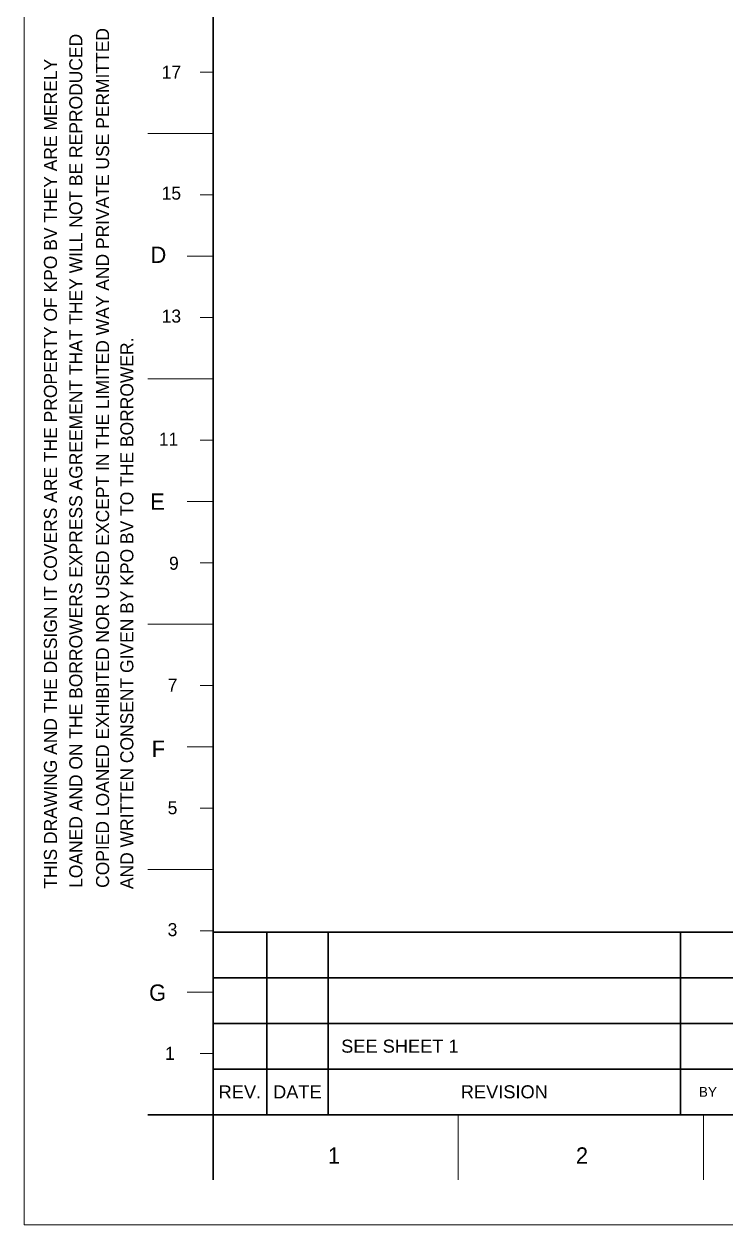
# Model space of a CAD drawing. Header units: millimetres. Extents: x 136827 to 348827, y 2171 to 31871.
# Drawn here: x 179827 to 190592, y 2171 to 20581 of the extents above; entities that cross this region are included whole.
import ezdxf

# ---------------------------------------------------------------- set-up
doc = ezdxf.new("R2010")
doc.units = ezdxf.units.MM
doc.layers.add('Level 1', color=7, linetype='Continuous', lineweight=0)
doc.layers.add('Text', color=7, linetype='Continuous', lineweight=9)
doc.styles.add('01_ГОСТ_ISO', font='arial.ttf', dxfattribs={"height": 2.5})
doc.styles.add('Styledgn000', font='dgn000.shx')
doc.styles.add('Styledgn001', font='dgn001.shx')

# ---------------------------------------------------------------- blocks, each defined once
blk = doc.blocks.new('AnonymousCell1')
at = {"layer": 'Level 1', "color": 7, "linetype": 'Continuous', "lineweight": 30, "char_height": 2.000025, "attachment_point": 7, "rotation": 90, "line_spacing_factor": 0.8, "style": 'Styledgn000'}
for s, insert in [('COPIED LOANED EXHIBITED NOR USED EXCEPT IN THE LIMITED WAY AND PRIVATE USE PERMITTED', (3.797508250000647, -78.23749999999973)), ('LOANED AND ON THE BORROWERS EXPRESS AGREEMENT THAT THEY WILL NOT BE REPRODUCED', (-0.3024917499997173, -78.23749999999973)), ('THIS DRAWING AND THE DESIGN IT COVERS ARE THE PROPERTY OF KPO BV THEY ARE MERELY', (-4.189991749999535, -78.34999999999991)), ('AND WRITTEN CONSENT GIVEN BY KPO BV TO THE BORROWER.', (7.522508250000101, -78.42499999999973))]:
    blk.add_mtext(s, dxfattribs=dict(at, insert=insert))

msp = doc.modelspace()

# ---------------------------------------------------------------- linework, layer by layer
at = {"layer": 'Level 1', "color": 7, "linetype": 'Continuous', "lineweight": 30}
for p, q in [((182726.8619486112, 31871.03941830341), (182726.8619486112, 2861.039418303408)), ((182726.8619486112, 30181.03941830341), (182726.8619486112, 3861.039418303408)), ((182726.8619486112, 6661.039418303408), (220326.8619486112, 6661.039418303408)), ((183548.1119486131, 6661.039418303408), (183548.1119486131, 3861.039418303408)), ((184490.6119486131, 6661.039418303408), (184490.6119486131, 3861.039418303408)), ((189894.3619486131, 6661.039418303408), (189894.3619486131, 3861.039418303408)), ((182726.8619486112, 5961.039418303408), (194168.1980429441, 5961.039418303408)), ((182726.8619486112, 5261.039418303408), (194168.1980429441, 5261.039418303408)), ((182726.8619486112, 4561.039418303408), (194144.361953415, 4561.039418303408)), ((181726.8619486112, 3861.039418303408), (194019.3619486131, 3861.039418303408)), ((182726.8619486112, 3861.039418303408), (221470.6119486112, 3861.039418303408))]:
    msp.add_line(p, q, dxfattribs=at)
at = {"layer": 'Level 1', "color": 7, "linetype": 'Continuous', "lineweight": 0}
for p, q in [((182726.8619486112, 19841.03941830294), (182526.8619486112, 19841.03941830294)), ((182726.8619486112, 18901.03941830387), (181726.8619486112, 18901.03941830387)), ((182726.8619486112, 17961.03941830341), (182526.8619486112, 17961.03941830341)), ((182726.8619486112, 17021.03941830341), (182326.8619486112, 17021.03941830341)), ((182726.8619486112, 16081.03941830341), (182526.8619486112, 16081.03941830341)), ((182726.8619486112, 15141.03941830294), (181726.8619486112, 15141.03941830294)), ((182726.8619486112, 14201.03941830387), (182526.8619486112, 14201.03941830387)), ((182726.8619486112, 13261.03941830341), (182326.8619486112, 13261.03941830341)), ((182726.8619486112, 12321.03941830341), (182526.8619486112, 12321.03941830341)), ((182726.8619486112, 11381.03941830341), (181726.8619486112, 11381.03941830341)), ((182726.8619486112, 10441.03941830294), (182526.8619486112, 10441.03941830294)), ((182726.8619486112, 9501.039418303873), (182326.8619486112, 9501.039418303873)), ((182726.8619486112, 8561.039418303408), (182526.8619486112, 8561.039418303408)), ((182726.8619486112, 7621.039418303408), (181726.8619486112, 7621.039418303408)), ((182726.8619486112, 6681.039418303408), (182526.8619486112, 6681.039418303408)), ((182726.8619486112, 5741.039418302942), (182326.8619486112, 5741.039418302942)), ((182726.8619486112, 4801.039418303873), (182526.8619486112, 4801.039418303873)), ((186486.8619486112, 3861.039418303408), (186486.8619486112, 2861.039418303408)), ((190246.8619486131, 3861.039418303408), (190246.8619486131, 2861.039418303408)), ((190246.8619486131, 3861.039418303408), (190246.8619486131, 2861.039418303408))]:
    msp.add_line(p, q, dxfattribs=at)
at = {"layer": 'Level 1', "color": 126, "linetype": 'Continuous', "lineweight": 0, "true_color": 0x006969, "flags": 128}
msp.add_lwpolyline([(179826.8619486112, 31871.03941830341), (221826.8619486112, 31871.03941830341), (221826.8619486112, 2171.039418303408), (179826.8619486112, 2171.039418303408), (179826.8619486112, 31871.03941830341)], dxfattribs=at)

# ---------------------------------------------------------------- block references
at = {"color": 7, "linetype": 'Continuous', "lineweight": 0, "xscale": 100, "yscale": 100, "zscale": 100}
msp.add_blockref('AnonymousCell1', (180754.3619486131, 15162.28941830341), dxfattribs=at)

# ---------------------------------------------------------------- texts
at = {"layer": 'Level 1', "color": 7, "linetype": 'Continuous', "lineweight": 30, "line_spacing_factor": 0.8}
for s, insert, char_height, attachment_point, style in [('{\\Fdgn000|c0;17}', (182087.4984873123, 19843.536918303), 199.995, 5, 'Styledgn001'), ('{\\Fdgn000|c0;15}', (182086.7172568403, 17987.286918303), 199.995, 5, 'Styledgn001'), ('{\\Fdgn000|c0;D}', (181888.0250524022, 17043.5381683032), 249.9975, 5, 'Styledgn001'), ('{\\Fdgn000|c0;13}', (182086.7172568403, 16102.28691830346), 199.995, 5, 'Styledgn001'), ('{\\Fdgn000|c0;11}', (182043.4077927303, 14217.28691830346), 199.995, 5, 'Styledgn001'), ('{\\Fdgn000|c0;E}', (181874.6199600901, 13261.03816830367), 249.9975, 5, 'Styledgn001'), ('{\\Fdgn000|c0;9}', (182125.3174246885, 12313.53691830346), 199.995, 5, 'Styledgn001'), ('{\\Fdgn000|c0;7}', (182104.5726581458, 10447.28691830393), 199.995, 5, 'Styledgn001'), ('{\\Fdgn000|c0;F}', (181887.1199600901, 9471.038168303203), 249.9975, 5, 'Styledgn001'), ('{\\Fdgn000|c0;5}', (182103.7914276775, 8566.03691830393), 199.995, 5, 'Styledgn001'), ('{\\Fdgn000|c0;3}', (182103.7914276775, 6697.286918303929), 199.995, 5, 'Styledgn001'), ('{\\Fdgn000|c0;G}', (181875.1801447198, 5731.038168303203), 249.9975, 5, 'Styledgn001'), ('{\\Fdgn000|c0;1}', (182064.2319635674, 4802.286918303464), 199.995, 5, 'Styledgn001'), ('1', (184488.1119486131, 3236.038168303668), 249.9975, 4, 'Styledgn000'), ('{\\Fdgn000|c0;2}', (188290.6119486131, 3236.038168303668), 249.9975, 4, 'Styledgn001')]:
    msp.add_mtext(s, dxfattribs=dict(at, insert=insert, char_height=char_height, attachment_point=attachment_point, style=style))
at = {"layer": 'Text', "attachment_point": 5, "style": '01_ГОСТ_ISO'}
for s, insert, char_height, width, rotation in [('\\pxi1,ql;{\\C0;SEE SHEET 1}', (187192.486948614, 4911.039418303408), 200, 5403.804648373713, 0.004474378926858075), ('{\\fArial|b0|i0|c0|p34;\\C0;REV.}', (183137.4869486131, 4211.039418303408), 200, 821.3046623467234, 0.004474378926858074), ('{\\fArial|b0|i0|c0|p34;\\C0;DATE}', (184019.3619486131, 4211.039418303408), 200, 942.5546619770588, 0.004474378926858074), ('{\\fArial|b0|i0|c0|p34;\\C0;REVISION}', (187192.4869486112, 4211.039418303408), 200, 5403.804648373698, 0.004474378926858074), ('\\pxqc;{\\fArial|b0|i0|c0|p34;\\C0;BY}', (190314.3619486112, 4211.039418303408), 150, 840.0546622895957, 0.004474378926858074)]:
    msp.add_mtext(s, dxfattribs=dict(at, insert=insert, char_height=char_height, width=width, rotation=rotation))

doc.saveas('drawing.dxf')
